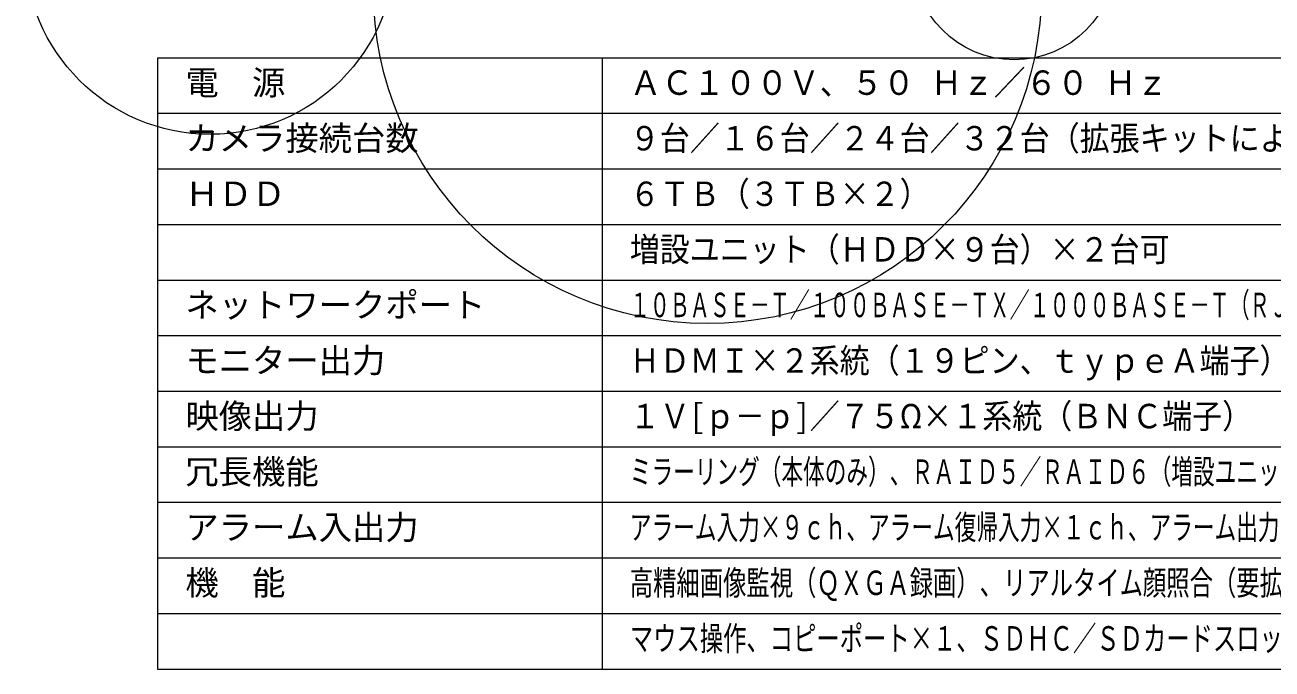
# Model space of a CAD drawing. Units: millimetres, scale not verified. Extents: x -173 to 98, y -56 to 287.
# Drawn here: x -74.4 to 37.8, y -56.5 to 1.5 of the extents above; entities that cross this region are included whole.
import ezdxf
from ezdxf.enums import TextEntityAlignment as Align

# ---------------------------------------------------------------- set-up
doc = ezdxf.new("R2010")
doc.units = ezdxf.units.MM
doc.header["$LTSCALE"] = 0.125
doc.layers.add('0-1_MOJI1', color=7, linetype='Continuous')
doc.layers.add('0-2_WAKU', color=1, linetype='Continuous', lineweight=18)
doc.layers.add('0-5_GAIKEI', color=1, linetype='Continuous', lineweight=18)
doc.styles.add('ＭＳ ゴシック', font='')
doc.styles.get('ＭＳ ゴシック').set_extended_font_data('MS Gothic')

msp = doc.modelspace()

# ---------------------------------------------------------------- linework, layer by layer
at = {"layer": '0-2_WAKU', "color": 4}
for p, q in [((-62.5005, -1.4969), (-62.5005, -56.4969)), ((-62.5005, -1.4969), (62.4995, -1.4969)), ((-22.5005, -1.4969), (-22.5005, -56.4969)), ((-62.5005, -56.4969), (62.4995, -56.4969))]:
    msp.add_line(p, q, dxfattribs=at)
at = {"layer": '0-2_WAKU'}
for p, q in [((-62.5005, -6.4969), (62.4995, -6.4969)), ((-62.5005, -11.4969), (62.4995, -11.4969)), ((-62.5005, -16.4969), (62.4995, -16.4969)), ((-62.5005, -21.4969), (62.4995, -21.4969)), ((-62.5005, -26.4969), (62.4995, -26.4969)), ((-62.5005, -31.4969), (62.4995, -31.4969)), ((-62.5005, -36.4969), (62.4995, -36.4969)), ((-62.5005, -41.4969), (62.4995, -41.4969)), ((-62.5005, -46.4969), (62.4995, -46.4969)), ((-62.5005, -51.4969), (62.4995, -51.4969))]:
    msp.add_line(p, q, dxfattribs=at)
at = {"layer": '0-5_GAIKEI'}
for centre, radius in [((-13.0115, 4.6592), 30.0643), ((-57.7728, 8.2857), 16.6708), ((14.5992, 7.4696), 9.1482)]:
    msp.add_circle(centre, radius, dxfattribs=at)

# ---------------------------------------------------------------- texts
at = {"layer": '0-1_MOJI1', "style": 'ＭＳ ゴシック'}
for s, p in [('電\u3000源', (-60.0005, -5.4969)), ('カメラ接続台数', (-60.0005, -10.4969)), ('ＨＤＤ', (-60.0005, -15.4969)), ('ネットワークポート', (-60.0005, -25.4969)), ('モニター出力', (-60.0005, -30.4969)), ('映像出力', (-60.0005, -35.4969)), ('冗長機能', (-60.0005, -40.4969)), ('アラーム入出力', (-60.0005, -45.4969)), ('機\u3000能', (-60.0005, -50.4969))]:
    msp.add_text(s, height=2.199, dxfattribs=at).set_placement(p, align=Align.BOTTOM_LEFT)
for s, width, p in [('ＡＣ１００Ｖ、５０ Ｈｚ／６０ Ｈｚ', 0.95, (-20.0005, -5.4969)), ('９台／１６台／２４台／３２台（拡張キットにより増設)', 0.9, (-20.0005, -10.4969)), ('６ＴＢ（３ＴＢ×２）\u3000', 0.9, (-20.0005, -15.4969)), ('増設ユニット（ＨＤＤ×９台）×２台可\u3000', 0.9, (-20.0005, -20.4969)), ('１０ＢＡＳＥ－Ｔ／１００ＢＡＳＥ－ＴＸ／１０００ＢＡＳＥ－Ｔ（ＲＪ－４５）×２', 0.6, (-20.0005, -25.4969)), ('ＨＤＭＩ×２系統（１９ピン、ｔｙｐｅＡ端子）', 0.9, (-20.0005, -30.4969)), ('１Ｖ[ｐ－ｐ]／７５Ω×１系統（ＢＮＣ端子）\u3000', 0.9, (-20.0005, -35.4969)), ('ミラーリング（本体のみ）、ＲＡＩＤ５／ＲＡＩＤ６（増設ユニット使用時）', 0.65, (-20.0005, -40.4969)), ('アラーム入力×９ｃｈ、アラーム復帰入力×１ｃｈ、アラーム出力×１ｃｈ', 0.65, (-20.0005, -45.4969)), ('高精細画像監視（ＱＸＧＡ録画）、リアルタイム顔照合（要拡張キット）、', 0.7, (-20.0005, -50.4969)), ('マウス操作、コピーポート×１、ＳＤＨＣ／ＳＤカードスロット', 0.7, (-20.0005, -55.4969))]:
    msp.add_text(s, height=2.199, dxfattribs=dict(at, width=width)).set_placement(p, align=Align.BOTTOM_LEFT)

doc.saveas('drawing.dxf')
